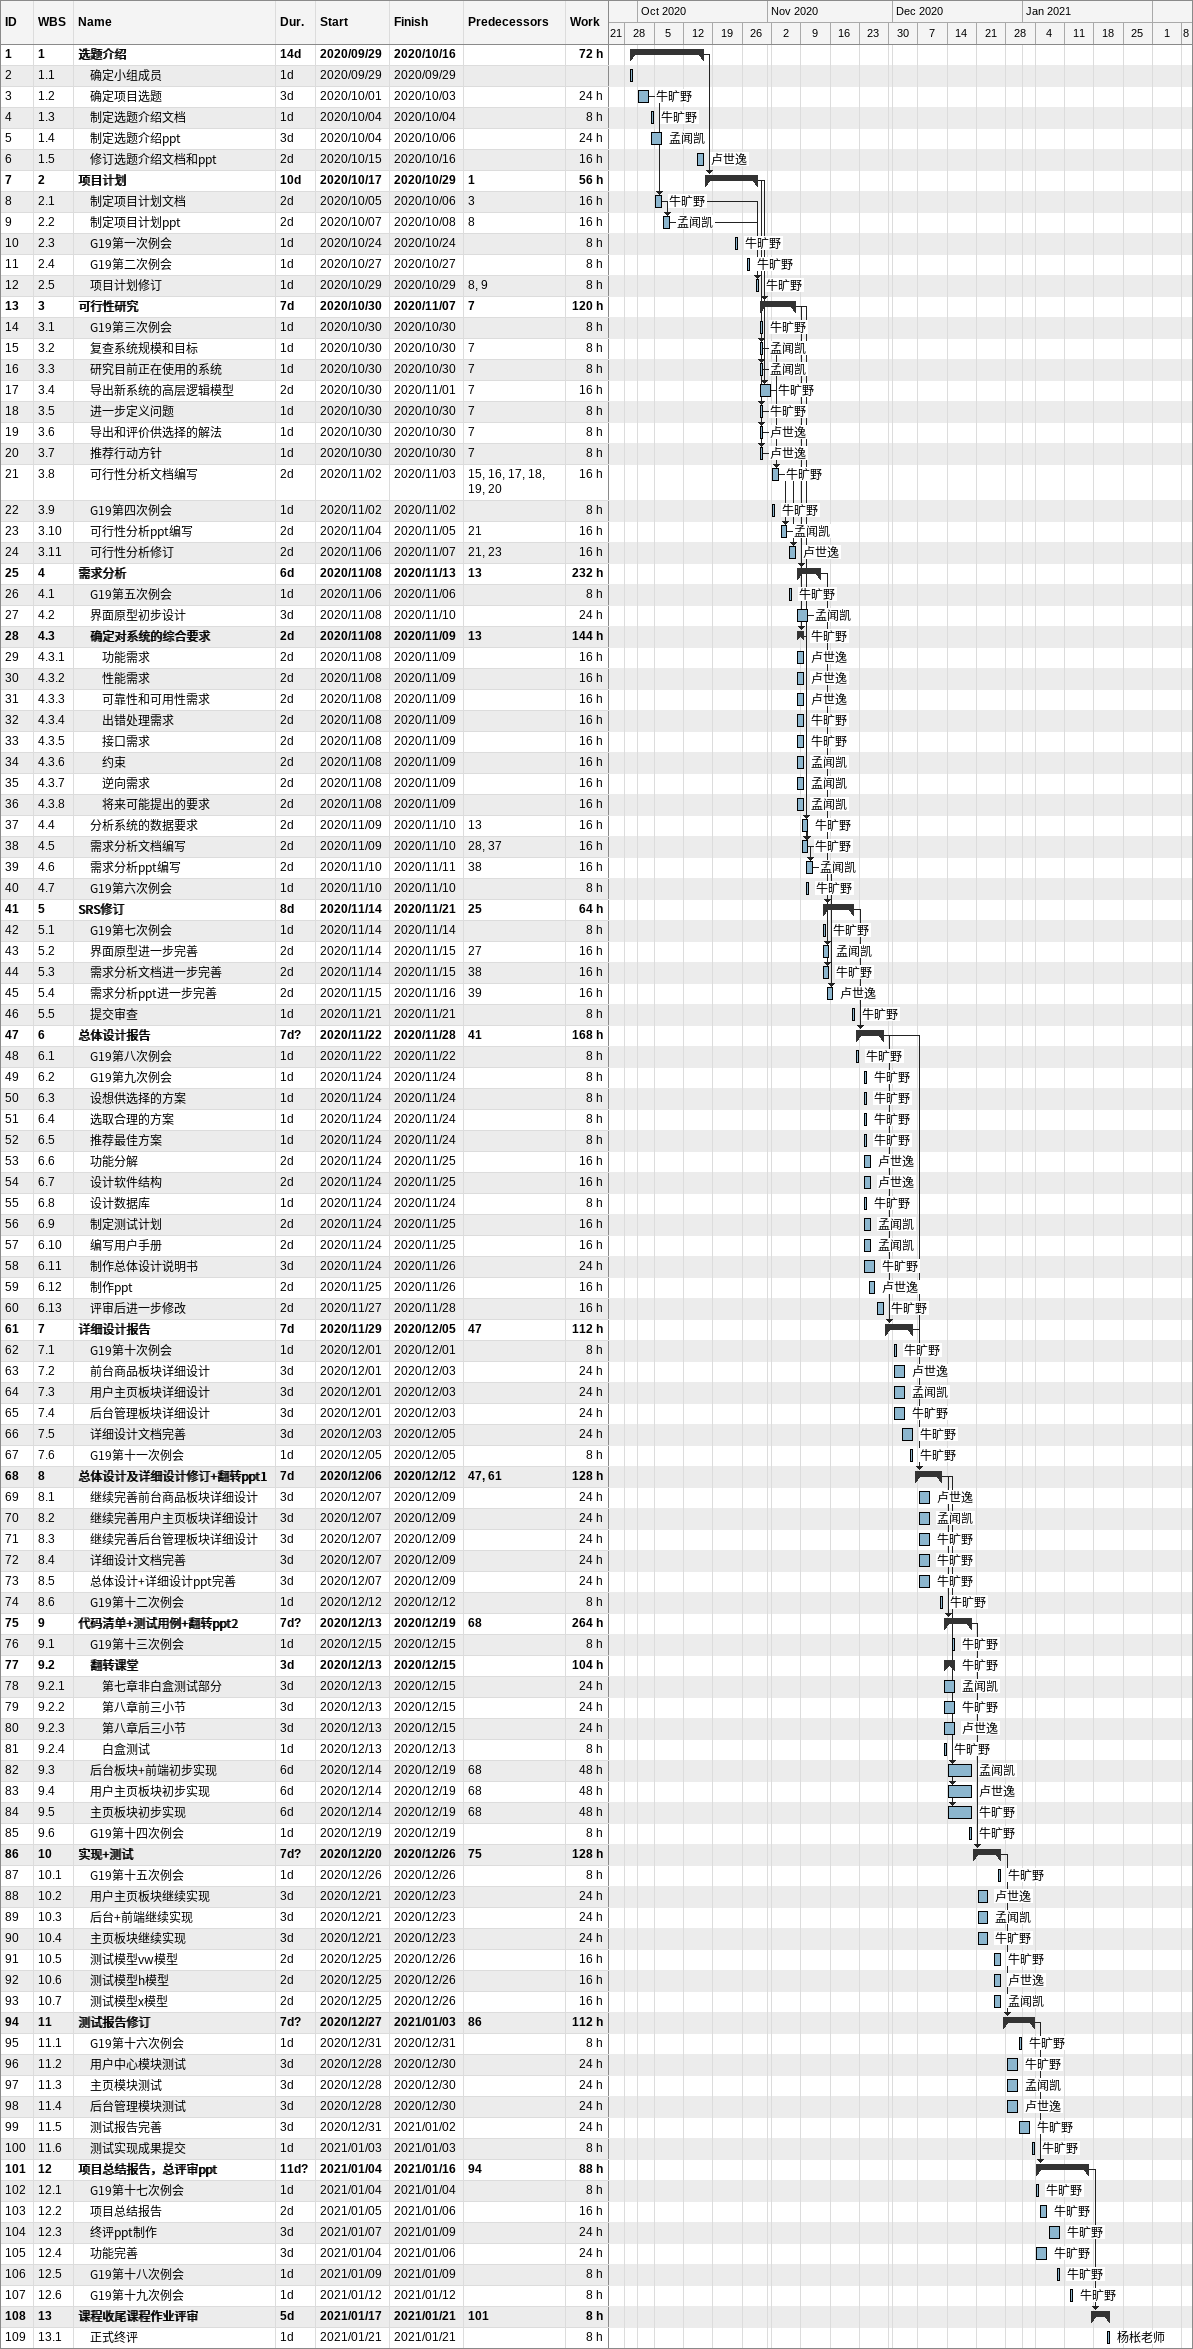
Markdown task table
| ID | WBS | Task | Duration | Start | Finish | Predecessors | Resources | Work (h) |
|---|---|---|---|---|---|---|---|---|
| 1 | 1 | **选题介绍** | 14d | 2020-09-29 | 2020-10-16 |  |  | 72 |
| 2 | 1.1 | 确定小组成员 | 1d | 2020-09-29 | 2020-09-29 |  |  |  |
| 3 | 1.2 | 确定项目选题 | 3d | 2020-10-01 | 2020-10-03 |  | 牛旷野 | 24 |
| 4 | 1.3 | 制定选题介绍文档 | 1d | 2020-10-04 | 2020-10-04 |  | 牛旷野 | 8 |
| 5 | 1.4 | 制定选题介绍ppt | 3d | 2020-10-04 | 2020-10-06 |  | 孟闻凯 | 24 |
| 6 | 1.5 | 修订选题介绍文档和ppt | 2d | 2020-10-15 | 2020-10-16 |  | 卢世逸 | 16 |
| 7 | 2 | **项目计划** | 10d | 2020-10-17 | 2020-10-29 | 1 |  | 56 |
| 8 | 2.1 | 制定项目计划文档 | 2d | 2020-10-05 | 2020-10-06 | 3 | 牛旷野 | 16 |
| 9 | 2.2 | 制定项目计划ppt | 2d | 2020-10-07 | 2020-10-08 | 8 | 孟闻凯 | 16 |
| 10 | 2.3 | G19第一次例会 | 1d | 2020-10-24 | 2020-10-24 |  | 牛旷野 | 8 |
| 11 | 2.4 | G19第二次例会 | 1d | 2020-10-27 | 2020-10-27 |  | 牛旷野 | 8 |
| 12 | 2.5 | 项目计划修订 | 1d | 2020-10-29 | 2020-10-29 | 8, 9 | 牛旷野 | 8 |
| 13 | 3 | **可行性研究** | 7d | 2020-10-30 | 2020-11-07 | 7 |  | 120 |
| 14 | 3.1 | G19第三次例会 | 1d | 2020-10-30 | 2020-10-30 |  | 牛旷野 | 8 |
| 15 | 3.2 | 复查系统规模和目标 | 1d | 2020-10-30 | 2020-10-30 | 7 | 孟闻凯 | 8 |
| 16 | 3.3 | 研究目前正在使用的系统 | 1d | 2020-10-30 | 2020-10-30 | 7 | 孟闻凯 | 8 |
| 17 | 3.4 | 导出新系统的高层逻辑模型 | 2d | 2020-10-30 | 2020-11-01 | 7 | 牛旷野 | 16 |
| 18 | 3.5 | 进一步定义问题 | 1d | 2020-10-30 | 2020-10-30 | 7 | 牛旷野 | 8 |
| 19 | 3.6 | 导出和评价供选择的解法 | 1d | 2020-10-30 | 2020-10-30 | 7 | 卢世逸 | 8 |
| 20 | 3.7 | 推荐行动方针 | 1d | 2020-10-30 | 2020-10-30 | 7 | 卢世逸 | 8 |
| 21 | 3.8 | 可行性分析文档编写 | 2d | 2020-11-02 | 2020-11-03 | 15, 16, 17, 18, 19, 20 | 牛旷野 | 16 |
| 22 | 3.9 | G19第四次例会 | 1d | 2020-11-02 | 2020-11-02 |  | 牛旷野 | 8 |
| 23 | 3.10 | 可行性分析ppt编写 | 2d | 2020-11-04 | 2020-11-05 | 21 | 孟闻凯 | 16 |
| 24 | 3.11 | 可行性分析修订 | 2d | 2020-11-06 | 2020-11-07 | 21, 23 | 卢世逸 | 16 |
| 25 | 4 | **需求分析** | 6d | 2020-11-08 | 2020-11-13 | 13 |  | 232 |
| 26 | 4.1 | G19第五次例会 | 1d | 2020-11-06 | 2020-11-06 |  | 牛旷野 | 8 |
| 27 | 4.2 | 界面原型初步设计 | 3d | 2020-11-08 | 2020-11-10 |  | 孟闻凯 | 24 |
| 28 | 4.3 | **确定对系统的综合要求** | 2d | 2020-11-08 | 2020-11-09 | 13 | 牛旷野 | 144 |
| 29 | 4.3.1 | 功能需求 | 2d | 2020-11-08 | 2020-11-09 |  | 卢世逸 | 16 |
| 30 | 4.3.2 | 性能需求 | 2d | 2020-11-08 | 2020-11-09 |  | 卢世逸 | 16 |
| 31 | 4.3.3 | 可靠性和可用性需求 | 2d | 2020-11-08 | 2020-11-09 |  | 卢世逸 | 16 |
| 32 | 4.3.4 | 出错处理需求 | 2d | 2020-11-08 | 2020-11-09 |  | 牛旷野 | 16 |
| 33 | 4.3.5 | 接口需求 | 2d | 2020-11-08 | 2020-11-09 |  | 牛旷野 | 16 |
| 34 | 4.3.6 | 约束 | 2d | 2020-11-08 | 2020-11-09 |  | 孟闻凯 | 16 |
| 35 | 4.3.7 | 逆向需求 | 2d | 2020-11-08 | 2020-11-09 |  | 孟闻凯 | 16 |
| 36 | 4.3.8 | 将来可能提出的要求 | 2d | 2020-11-08 | 2020-11-09 |  | 孟闻凯 | 16 |
| 37 | 4.4 | 分析系统的数据要求 | 2d | 2020-11-09 | 2020-11-10 | 13 | 牛旷野 | 16 |
| 38 | 4.5 | 需求分析文档编写 | 2d | 2020-11-09 | 2020-11-10 | 28, 37 | 牛旷野 | 16 |
| 39 | 4.6 | 需求分析ppt编写 | 2d | 2020-11-10 | 2020-11-11 | 38 | 孟闻凯 | 16 |
| 40 | 4.7 | G19第六次例会 | 1d | 2020-11-10 | 2020-11-10 |  | 牛旷野 | 8 |
| 41 | 5 | **SRS修订** | 8d | 2020-11-14 | 2020-11-21 | 25 |  | 64 |
| 42 | 5.1 | G19第七次例会 | 1d | 2020-11-14 | 2020-11-14 |  | 牛旷野 | 8 |
| 43 | 5.2 | 界面原型进一步完善 | 2d | 2020-11-14 | 2020-11-15 | 27 | 孟闻凯 | 16 |
| 44 | 5.3 | 需求分析文档进一步完善 | 2d | 2020-11-14 | 2020-11-15 | 38 | 牛旷野 | 16 |
| 45 | 5.4 | 需求分析ppt进一步完善 | 2d | 2020-11-15 | 2020-11-16 | 39 | 卢世逸 | 16 |
| 46 | 5.5 | 提交审查 | 1d | 2020-11-21 | 2020-11-21 |  | 牛旷野 | 8 |
| 47 | 6 | **总体设计报告** | 7d? | 2020-11-22 | 2020-11-28 | 41 |  | 168 |
| 48 | 6.1 | G19第八次例会 | 1d | 2020-11-22 | 2020-11-22 |  | 牛旷野 | 8 |
| 49 | 6.2 | G19第九次例会 | 1d | 2020-11-24 | 2020-11-24 |  | 牛旷野 | 8 |
| 50 | 6.3 | 设想供选择的方案 | 1d | 2020-11-24 | 2020-11-24 |  | 牛旷野 | 8 |
| 51 | 6.4 | 选取合理的方案 | 1d | 2020-11-24 | 2020-11-24 |  | 牛旷野 | 8 |
| 52 | 6.5 | 推荐最佳方案 | 1d | 2020-11-24 | 2020-11-24 |  | 牛旷野 | 8 |
| 53 | 6.6 | 功能分解 | 2d | 2020-11-24 | 2020-11-25 |  | 卢世逸 | 16 |
| 54 | 6.7 | 设计软件结构 | 2d | 2020-11-24 | 2020-11-25 |  | 卢世逸 | 16 |
| 55 | 6.8 | 设计数据库 | 1d | 2020-11-24 | 2020-11-24 |  | 牛旷野 | 8 |
| 56 | 6.9 | 制定测试计划 | 2d | 2020-11-24 | 2020-11-25 |  | 孟闻凯 | 16 |
| 57 | 6.10 | 编写用户手册 | 2d | 2020-11-24 | 2020-11-25 |  | 孟闻凯 | 16 |
| 58 | 6.11 | 制作总体设计说明书 | 3d | 2020-11-24 | 2020-11-26 |  | 牛旷野 | 24 |
| 59 | 6.12 | 制作ppt | 2d | 2020-11-25 | 2020-11-26 |  | 卢世逸 | 16 |
| 60 | 6.13 | 评审后进一步修改 | 2d | 2020-11-27 | 2020-11-28 |  | 牛旷野 | 16 |
| 61 | 7 | **详细设计报告** | 7d | 2020-11-29 | 2020-12-05 | 47 |  | 112 |
| 62 | 7.1 | G19第十次例会 | 1d | 2020-12-01 | 2020-12-01 |  | 牛旷野 | 8 |
| 63 | 7.2 | 前台商品板块详细设计 | 3d | 2020-12-01 | 2020-12-03 |  | 卢世逸 | 24 |
| 64 | 7.3 | 用户主页板块详细设计 | 3d | 2020-12-01 | 2020-12-03 |  | 孟闻凯 | 24 |
| 65 | 7.4 | 后台管理板块详细设计 | 3d | 2020-12-01 | 2020-12-03 |  | 牛旷野 | 24 |
| 66 | 7.5 | 详细设计文档完善 | 3d | 2020-12-03 | 2020-12-05 |  | 牛旷野 | 24 |
| 67 | 7.6 | G19第十一次例会 | 1d | 2020-12-05 | 2020-12-05 |  | 牛旷野 | 8 |
| 68 | 8 | **总体设计及详细设计修订+翻转ppt1** | 7d | 2020-12-06 | 2020-12-12 | 47, 61 |  | 128 |
| 69 | 8.1 | 继续完善前台商品板块详细设计 | 3d | 2020-12-07 | 2020-12-09 |  | 卢世逸 | 24 |
| 70 | 8.2 | 继续完善用户主页板块详细设计 | 3d | 2020-12-07 | 2020-12-09 |  | 孟闻凯 | 24 |
| 71 | 8.3 | 继续完善后台管理板块详细设计 | 3d | 2020-12-07 | 2020-12-09 |  | 牛旷野 | 24 |
| 72 | 8.4 | 详细设计文档完善 | 3d | 2020-12-07 | 2020-12-09 |  | 牛旷野 | 24 |
| 73 | 8.5 | 总体设计+详细设计ppt完善 | 3d | 2020-12-07 | 2020-12-09 |  | 牛旷野 | 24 |
| 74 | 8.6 | G19第十二次例会 | 1d | 2020-12-12 | 2020-12-12 |  | 牛旷野 | 8 |
| 75 | 9 | **代码清单+测试用例+翻转ppt2** | 7d? | 2020-12-13 | 2020-12-19 | 68 |  | 264 |
| 76 | 9.1 | G19第十三次例会 | 1d | 2020-12-15 | 2020-12-15 |  | 牛旷野 | 8 |
| 77 | 9.2 | **翻转课堂** | 3d | 2020-12-13 | 2020-12-15 |  | 牛旷野 | 104 |
| 78 | 9.2.1 | 第七章非白盒测试部分 | 3d | 2020-12-13 | 2020-12-15 |  | 孟闻凯 | 24 |
| 79 | 9.2.2 | 第八章前三小节 | 3d | 2020-12-13 | 2020-12-15 |  | 牛旷野 | 24 |
| 80 | 9.2.3 | 第八章后三小节 | 3d | 2020-12-13 | 2020-12-15 |  | 卢世逸 | 24 |
| 81 | 9.2.4 | 白盒测试 | 1d | 2020-12-13 | 2020-12-13 |  | 牛旷野 | 8 |
| 82 | 9.3 | 后台板块+前端初步实现 | 6d | 2020-12-14 | 2020-12-19 | 68 | 孟闻凯 | 48 |
| 83 | 9.4 | 用户主页板块初步实现 | 6d | 2020-12-14 | 2020-12-19 | 68 | 卢世逸 | 48 |
| 84 | 9.5 | 主页板块初步实现 | 6d | 2020-12-14 | 2020-12-19 | 68 | 牛旷野 | 48 |
| 85 | 9.6 | G19第十四次例会 | 1d | 2020-12-19 | 2020-12-19 |  | 牛旷野 | 8 |
| 86 | 10 | **实现+测试** | 7d? | 2020-12-20 | 2020-12-26 | 75 |  | 128 |
| 87 | 10.1 | G19第十五次例会 | 1d | 2020-12-26 | 2020-12-26 |  | 牛旷野 | 8 |
| 88 | 10.2 | 用户主页板块继续实现 | 3d | 2020-12-21 | 2020-12-23 |  | 卢世逸 | 24 |
| 89 | 10.3 | 后台+前端继续实现 | 3d | 2020-12-21 | 2020-12-23 |  | 孟闻凯 | 24 |
| 90 | 10.4 | 主页板块继续实现 | 3d | 2020-12-21 | 2020-12-23 |  | 牛旷野 | 24 |
| 91 | 10.5 | 测试模型vw模型 | 2d | 2020-12-25 | 2020-12-26 |  | 牛旷野 | 16 |
| 92 | 10.6 | 测试模型h模型 | 2d | 2020-12-25 | 2020-12-26 |  | 卢世逸 | 16 |
| 93 | 10.7 | 测试模型x模型 | 2d | 2020-12-25 | 2020-12-26 |  | 孟闻凯 | 16 |
| 94 | 11 | **测试报告修订** | 7d? | 2020-12-27 | 2021-01-03 | 86 |  | 112 |
| 95 | 11.1 | G19第十六次例会 | 1d | 2020-12-31 | 2020-12-31 |  | 牛旷野 | 8 |
| 96 | 11.2 | 用户中心模块测试 | 3d | 2020-12-28 | 2020-12-30 |  | 牛旷野 | 24 |
| 97 | 11.3 | 主页模块测试 | 3d | 2020-12-28 | 2020-12-30 |  | 孟闻凯 | 24 |
| 98 | 11.4 | 后台管理模块测试 | 3d | 2020-12-28 | 2020-12-30 |  | 卢世逸 | 24 |
| 99 | 11.5 | 测试报告完善 | 3d | 2020-12-31 | 2021-01-02 |  | 牛旷野 | 24 |
| 100 | 11.6 | 测试实现成果提交 | 1d | 2021-01-03 | 2021-01-03 |  | 牛旷野 | 8 |
| 101 | 12 | **项目总结报告，总评审ppt** | 11d? | 2021-01-04 | 2021-01-16 | 94 |  | 88 |
| 102 | 12.1 | G19第十七次例会 | 1d | 2021-01-04 | 2021-01-04 |  | 牛旷野 | 8 |
| 103 | 12.2 | 项目总结报告 | 2d | 2021-01-05 | 2021-01-06 |  | 牛旷野 | 16 |
| 104 | 12.3 | 终评ppt制作 | 3d | 2021-01-07 | 2021-01-09 |  | 牛旷野 | 24 |
| 105 | 12.4 | 功能完善 | 3d | 2021-01-04 | 2021-01-06 |  | 牛旷野 | 24 |
| 106 | 12.5 | G19第十八次例会 | 1d | 2021-01-09 | 2021-01-09 |  | 牛旷野 | 8 |
| 107 | 12.6 | G19第十九次例会 | 1d | 2021-01-12 | 2021-01-12 |  | 牛旷野 | 8 |
| 108 | 13 | **课程收尾课程作业评审** | 5d | 2021-01-17 | 2021-01-21 | 101 |  | 8 |
| 109 | 13.1 | 正式终评 | 1d | 2021-01-21 | 2021-01-21 |  | 杨枨老师 | 8 |
